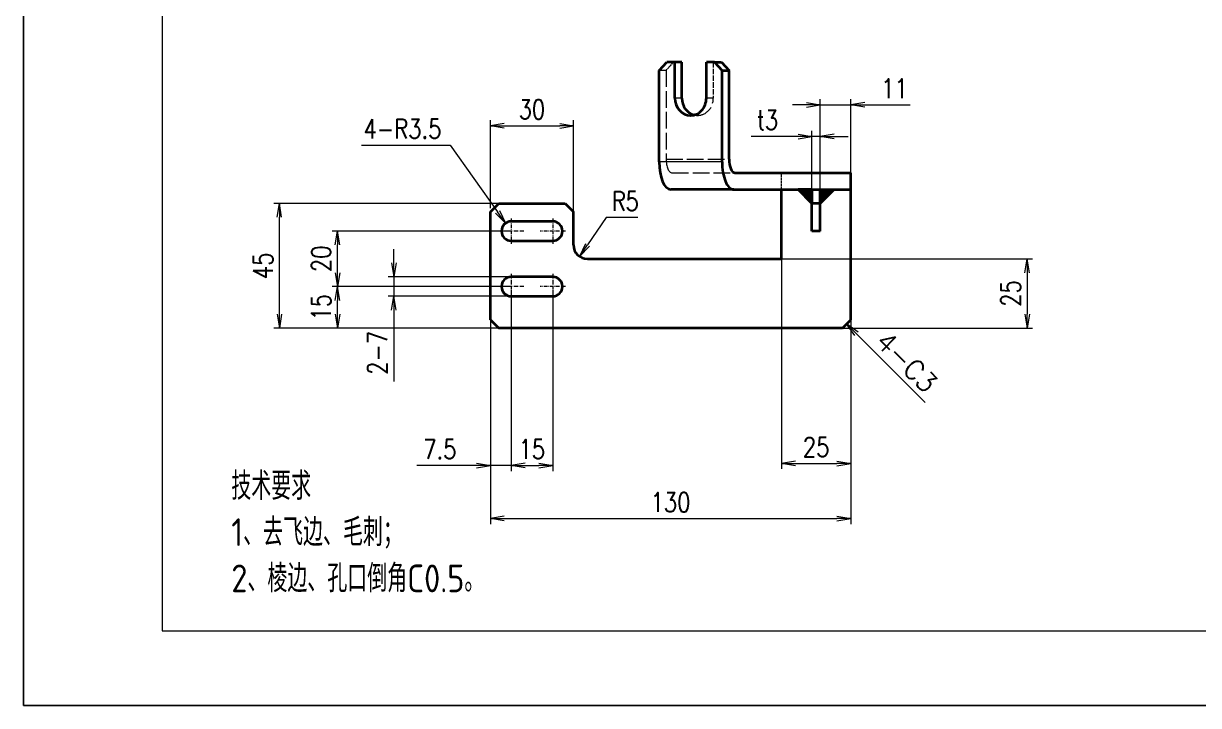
# Model space of a CAD drawing. Header units: millimetres. Extents: x -50143 to 104182, y -50696 to 54072.
# Drawn here: x -50143.4 to -49719.6, y 53477.5 to 53723.6 of the extents above; entities that cross this region are included whole.
import ezdxf
from ezdxf.enums import TextEntityAlignment as Align

# ---------------------------------------------------------------- set-up
doc = ezdxf.new("R2010")
doc.units = ezdxf.units.MM
doc.header["$LTSCALE"] = 0.5
doc.linetypes.add('DASHDOT', pattern=[18.5, 12, -3, 0.5, -3])
doc.linetypes.add('DASHED', pattern=[15, 12, -3])
for name, color, linetype, lineweight in [('DIM', 3, 'Continuous', 13), ('DRAWING', 7, 'Continuous', 35), ('图框', 7, 'Continuous', 18), ('标注线', 3, 'Continuous', 18), ('粗实线', 7, 'Continuous', 35)]:
    doc.layers.add(name, color=color, linetype=linetype, lineweight=lineweight)
doc.layers.add('打印', color=7, linetype='Continuous', lineweight=15, plot=False)
doc.layers.add('打印-禁用', color=7, linetype='Continuous', lineweight=15, plot=False)
doc.styles.add('DIM', font='romans.shx', dxfattribs={"width": 0.8, "bigfont": 'bigfont.shx'})
doc.styles.add('机械长仿宋', font='gbenor.shx', dxfattribs={"height": 1, "bigfont": 'gbcbig.shx'})
doc.dimstyles.new('DEH 1-2$0', dxfattribs={"dimscale": 2, "dimtxt": 3.5, "dimasz": 2.5, "dimexe": 1, "dimexo": 0.625, "dimgap": 1.2, "dimtad": 1, "dimdsep": 46, "dimtxsty": 'DIM', "dimblk": 'OPEN', "dimcen": 0, "dimclrd": 8, "dimclre": 8, "dimclrt": 2, "dimazin": 2, "dimtfac": 0.5, "dimtmove": 0, "dimatfit": 3, "dimldrblk": 'OPEN', "dimfxl": 0, "dimtolj": 2, "dimlwd": 13, "dimlwe": 13, "dimarcsym": 0})
doc.dimstyles.new('DEH 1-2$4', dxfattribs={"dimscale": 2, "dimtxt": 3.5, "dimasz": 2.5, "dimexe": 1, "dimexo": 0.625, "dimgap": 1.2, "dimtad": 1, "dimtoh": 1, "dimdsep": 46, "dimtxsty": 'DIM', "dimblk": 'OPEN', "dimcen": 0, "dimclrd": 8, "dimclre": 8, "dimclrt": 2, "dimazin": 2, "dimtfac": 0.5, "dimtofl": 0, "dimtmove": 0, "dimatfit": 3, "dimldrblk": 'OPEN', "dimfxl": 0, "dimtolj": 2, "dimlwd": 18, "dimlwe": 18, "dimarcsym": 0})
doc.dimstyles.new('LAM1-1', dxfattribs={"dimtxt": 3.5, "dimasz": 2.5, "dimexe": 1, "dimexo": 0.625, "dimgap": 1.2, "dimtad": 3, "dimdsep": 46, "dimtxsty": 'DIM', "dimblk": 'OPEN', "dimcen": 0, "dimclrd": 3, "dimclre": 3, "dimclrt": 2, "dimazin": 2, "dimtfac": 0.5, "dimtmove": 0, "dimatfit": 3, "dimldrblk": 'OPEN', "dimfxl": 0, "dimlwd": 13, "dimlwe": 13, "dimarcsym": 0})

# ---------------------------------------------------------------- blocks, each defined once
blk = doc.blocks.new('GZDEH零件A3图框V01版')
at = {"layer": '图框', "linetype": 'Continuous'}
for p, q in [((2882.49, -1554.46), (2882.49, -1832.96)), ((2882.49, -1832.96), (3272.49, -1832.96))]:
    blk.add_line(p, q, dxfattribs=at)
at = {"layer": '打印-禁用', "linetype": 'Continuous'}
for p, q in [((2857.49, -1549.46), (2857.49, -1846.46)), ((2857.49, -1846.46), (3277.49, -1846.46))]:
    blk.add_line(p, q, dxfattribs=at)
blk = doc.blocks.new('DEH A3')
at = {"layer": '图框'}
blk.add_blockref('GZDEH零件A3图框V01版', (-2857.49, 1846.46), dxfattribs=at)
blk = doc.blocks.new('WELDING_5')
at = {"layer": '粗实线'}
blk.add_hatch(color=256, dxfattribs=at).paths.add_polyline_path([(0, 5), (0, 0), (5, 0)])
for q in [(0, 5), (5, 0)]:
    blk.add_line((0, 0), q, dxfattribs=at)
blk.add_lwpolyline([(0, 5), (5, 0)], dxfattribs=at)
blk = doc.blocks.new('_Open')
at = {"color": 0, "linetype": 'ByBlock', "lineweight": -2}
for p, q in [((-1, 0.167), (0, 0)), ((-1, -0.167), (0, 0)), ((0, 0), (-1, 0))]:
    blk.add_line(p, q, dxfattribs=at)
blk = doc.blocks.new('*D530')
at = {"layer": 'Defpoints', "color": 0, "transparency": 16777216}
for p in [(-50051.15, 53658.71), (-49964.18, 53658.71), (-49972.02, 53613.71)]:
    blk.add_point(p, dxfattribs=at)
at = {"layer": '标注线', "color": 8, "lineweight": 13, "transparency": 16777216}
for p, q in [((-49965.43, 53658.71), (-50053.15, 53658.71)), ((-50051.15, 53618.71), (-50051.15, 53653.71)), ((-49973.27, 53613.71), (-50053.15, 53613.71))]:
    blk.add_line(p, q, dxfattribs=at)
at = {"layer": '标注线', "color": 8, "lineweight": 13, "transparency": 16777216, "xscale": 5, "yscale": 5, "zscale": 5}
for p, rotation in [((-50051.15, 53658.71), 90), ((-50051.15, 53613.71), 270)]:
    blk.add_blockref('_Open', p, dxfattribs=dict(at, rotation=rotation))
at = {"layer": '标注线', "color": 2, "transparency": 16777216, "insert": (-50057.05, 53636.21), "char_height": 7, "attachment_point": 5, "rotation": 90, "style": 'DIM'}
blk.add_mtext('\\A2;45', dxfattribs=at)
blk = doc.blocks.new('*D531')
at = {"layer": 'Defpoints', "color": 0, "transparency": 16777216}
for p in [(-49975.02, 53626.44), (-49845.02, 53626.44), (-49845.02, 53544.97)]:
    blk.add_point(p, dxfattribs=at)
at = {"layer": '标注线', "color": 8, "lineweight": 13, "transparency": 16777216}
for p, q in [((-49975.02, 53625.19), (-49975.02, 53542.97)), ((-49845.02, 53625.19), (-49845.02, 53542.97)), ((-49970.02, 53544.97), (-49850.02, 53544.97))]:
    blk.add_line(p, q, dxfattribs=at)
at = {"layer": '标注线', "color": 8, "lineweight": 13, "transparency": 16777216, "xscale": 5, "yscale": 5, "zscale": 5, "rotation": 180}
blk.add_blockref('_Open', (-49975.02, 53544.97), dxfattribs=at)
at = {"layer": '标注线', "color": 8, "lineweight": 13, "transparency": 16777216, "xscale": 5, "yscale": 5, "zscale": 5}
blk.add_blockref('_Open', (-49845.02, 53544.97), dxfattribs=at)
at = {"layer": '标注线', "color": 2, "transparency": 16777216, "insert": (-49910.02, 53550.87), "char_height": 7, "attachment_point": 5, "style": 'DIM'}
blk.add_mtext('\\A2;130', dxfattribs=at)
blk = doc.blocks.new('*D532')
at = {"layer": 'Defpoints', "color": 0, "transparency": 16777216}
for p in [(-49967.52, 53628.71), (-49975.02, 53626.44), (-49975.02, 53564.12)]:
    blk.add_point(p, dxfattribs=at)
at = {"layer": '标注线', "color": 8, "lineweight": 13, "transparency": 16777216}
for p, q in [((-49967.52, 53627.46), (-49967.52, 53562.12)), ((-49975.02, 53625.19), (-49975.02, 53562.12)), ((-49980.02, 53564.12), (-50001.55, 53564.12)), ((-49967.52, 53564.12), (-49975.02, 53564.12)), ((-49962.52, 53564.12), (-49957.52, 53564.12))]:
    blk.add_line(p, q, dxfattribs=at)
at = {"layer": '标注线', "color": 8, "lineweight": 13, "transparency": 16777216, "xscale": 5, "yscale": 5, "zscale": 5}
blk.add_blockref('_Open', (-49975.02, 53564.12), dxfattribs=at)
at = {"layer": '标注线', "color": 8, "lineweight": 13, "transparency": 16777216, "xscale": 5, "yscale": 5, "zscale": 5, "rotation": 180}
blk.add_blockref('_Open', (-49967.52, 53564.12), dxfattribs=at)
at = {"layer": '标注线', "color": 2, "transparency": 16777216, "insert": (-49993.29, 53570.02), "char_height": 7, "attachment_point": 5, "style": 'DIM'}
blk.add_mtext('\\A2;7.5', dxfattribs=at)
blk = doc.blocks.new('*D533')
at = {"layer": 'Defpoints', "color": 0, "transparency": 16777216}
for p in [(-49967.52, 53628.71), (-49952.52, 53628.71), (-49952.52, 53564.12)]:
    blk.add_point(p, dxfattribs=at)
at = {"layer": '标注线', "color": 8, "lineweight": 13, "transparency": 16777216}
for p, q in [((-49967.52, 53627.46), (-49967.52, 53562.12)), ((-49952.52, 53627.46), (-49952.52, 53562.12)), ((-49962.52, 53564.12), (-49957.52, 53564.12))]:
    blk.add_line(p, q, dxfattribs=at)
at = {"layer": '标注线', "color": 8, "lineweight": 13, "transparency": 16777216, "xscale": 5, "yscale": 5, "zscale": 5, "rotation": 180}
blk.add_blockref('_Open', (-49967.52, 53564.12), dxfattribs=at)
at = {"layer": '标注线', "color": 8, "lineweight": 13, "transparency": 16777216, "xscale": 5, "yscale": 5, "zscale": 5}
blk.add_blockref('_Open', (-49952.52, 53564.12), dxfattribs=at)
at = {"layer": '标注线', "color": 2, "transparency": 16777216, "insert": (-49960.02, 53570.02), "char_height": 7, "attachment_point": 5, "style": 'DIM'}
blk.add_mtext('\\A2;15', dxfattribs=at)
blk = doc.blocks.new('*D534')
at = {"layer": 'Defpoints', "color": 0, "transparency": 16777216}
for p in [(-50030.15, 53628.71), (-49967.52, 53628.71), (-49963.82, 53613.71)]:
    blk.add_point(p, dxfattribs=at)
at = {"layer": '标注线', "color": 8, "lineweight": 13, "transparency": 16777216}
for p, q in [((-49968.77, 53628.71), (-50032.15, 53628.71)), ((-50030.15, 53618.71), (-50030.15, 53623.71)), ((-49965.07, 53613.71), (-50032.15, 53613.71))]:
    blk.add_line(p, q, dxfattribs=at)
at = {"layer": '标注线', "color": 8, "lineweight": 13, "transparency": 16777216, "xscale": 5, "yscale": 5, "zscale": 5}
for p, rotation in [((-50030.15, 53628.71), 90), ((-50030.15, 53613.71), 270)]:
    blk.add_blockref('_Open', p, dxfattribs=dict(at, rotation=rotation))
at = {"layer": '标注线', "color": 2, "transparency": 16777216, "insert": (-50036.05, 53621.21), "char_height": 7, "attachment_point": 5, "rotation": 90, "style": 'DIM'}
blk.add_mtext('\\A2;15', dxfattribs=at)
blk = doc.blocks.new('*D535')
at = {"layer": 'Defpoints', "color": 0, "transparency": 16777216}
for p in [(-50030.15, 53648.71), (-49967.52, 53648.71), (-49967.52, 53628.71)]:
    blk.add_point(p, dxfattribs=at)
at = {"layer": '标注线', "color": 8, "lineweight": 13, "transparency": 16777216}
for p, q in [((-49968.77, 53648.71), (-50032.15, 53648.71)), ((-50030.15, 53633.71), (-50030.15, 53643.71)), ((-49968.77, 53628.71), (-50032.15, 53628.71))]:
    blk.add_line(p, q, dxfattribs=at)
at = {"layer": '标注线', "color": 8, "lineweight": 13, "transparency": 16777216, "xscale": 5, "yscale": 5, "zscale": 5}
for p, rotation in [((-50030.15, 53648.71), 90), ((-50030.15, 53628.71), 270)]:
    blk.add_blockref('_Open', p, dxfattribs=dict(at, rotation=rotation))
at = {"layer": '标注线', "color": 2, "transparency": 16777216, "insert": (-50036.05, 53638.71), "char_height": 7, "attachment_point": 5, "rotation": 90, "style": 'DIM'}
blk.add_mtext('\\A2;20', dxfattribs=at)
blk = doc.blocks.new('*D536')
at = {"layer": 'Defpoints', "color": 0, "transparency": 16777216}
for p in [(-49945.02, 53686.72), (-49975.02, 53655.71), (-49945.02, 53653.58)]:
    blk.add_point(p, dxfattribs=at)
at = {"layer": '标注线', "color": 8, "lineweight": 13, "transparency": 16777216}
for p, q in [((-49975.02, 53656.96), (-49975.02, 53688.72)), ((-49970.02, 53686.72), (-49950.02, 53686.72)), ((-49945.02, 53654.83), (-49945.02, 53688.72))]:
    blk.add_line(p, q, dxfattribs=at)
at = {"layer": '标注线', "color": 8, "lineweight": 13, "transparency": 16777216, "xscale": 5, "yscale": 5, "zscale": 5, "rotation": 180}
blk.add_blockref('_Open', (-49975.02, 53686.72), dxfattribs=at)
at = {"layer": '标注线', "color": 8, "lineweight": 13, "transparency": 16777216, "xscale": 5, "yscale": 5, "zscale": 5}
blk.add_blockref('_Open', (-49945.02, 53686.72), dxfattribs=at)
at = {"layer": '标注线', "color": 2, "transparency": 16777216, "insert": (-49960.02, 53692.62), "char_height": 7, "attachment_point": 5, "style": 'DIM'}
blk.add_mtext('\\A2;30', dxfattribs=at)
blk = doc.blocks.new('*D537')
at = {"layer": 'Defpoints', "color": 0, "transparency": 16777216}
for p in [(-49899.13, 53638.71), (-49899.13, 53613.71), (-49781.45, 53613.71)]:
    blk.add_point(p, dxfattribs=at)
at = {"layer": '标注线', "color": 8, "lineweight": 13, "transparency": 16777216}
for p, q in [((-49897.88, 53638.71), (-49779.45, 53638.71)), ((-49781.45, 53633.71), (-49781.45, 53618.71)), ((-49897.88, 53613.71), (-49779.45, 53613.71))]:
    blk.add_line(p, q, dxfattribs=at)
at = {"layer": '标注线', "color": 8, "lineweight": 13, "transparency": 16777216, "xscale": 5, "yscale": 5, "zscale": 5}
for p, rotation in [((-49781.45, 53638.71), 90), ((-49781.45, 53613.71), 270)]:
    blk.add_blockref('_Open', p, dxfattribs=dict(at, rotation=rotation))
at = {"layer": '标注线', "color": 2, "transparency": 16777216, "insert": (-49787.35, 53626.21), "char_height": 7, "attachment_point": 5, "rotation": 90, "style": 'DIM'}
blk.add_mtext('\\A2;25', dxfattribs=at)
blk = doc.blocks.new('*D538')
at = {"layer": 'Defpoints', "color": 0, "transparency": 16777216}
for p in [(-49870.02, 53650.51), (-49845.02, 53650.51), (-49845.02, 53564.9)]:
    blk.add_point(p, dxfattribs=at)
at = {"layer": '标注线', "color": 8, "lineweight": 13, "transparency": 16777216}
for p, q in [((-49870.02, 53649.26), (-49870.02, 53562.9)), ((-49845.02, 53649.26), (-49845.02, 53562.9)), ((-49865.02, 53564.9), (-49850.02, 53564.9))]:
    blk.add_line(p, q, dxfattribs=at)
at = {"layer": '标注线', "color": 8, "lineweight": 13, "transparency": 16777216, "xscale": 5, "yscale": 5, "zscale": 5, "rotation": 180}
blk.add_blockref('_Open', (-49870.02, 53564.9), dxfattribs=at)
at = {"layer": '标注线', "color": 8, "lineweight": 13, "transparency": 16777216, "xscale": 5, "yscale": 5, "zscale": 5}
blk.add_blockref('_Open', (-49845.02, 53564.9), dxfattribs=at)
at = {"layer": '标注线', "color": 2, "transparency": 16777216, "insert": (-49857.52, 53570.8), "char_height": 7, "attachment_point": 5, "style": 'DIM'}
blk.add_mtext('\\A2;25', dxfattribs=at)
blk = doc.blocks.new('*D539')
at = {"layer": 'Defpoints', "color": 0, "transparency": 16777216}
for p in [(-49845.02, 53694.28), (-49856.02, 53655.3), (-49845.02, 53655.3)]:
    blk.add_point(p, dxfattribs=at)
at = {"layer": '标注线', "color": 8, "lineweight": 13, "transparency": 16777216}
for p, q in [((-49856.02, 53656.55), (-49856.02, 53696.28)), ((-49845.02, 53656.55), (-49845.02, 53696.28)), ((-49861.02, 53694.28), (-49866.02, 53694.28)), ((-49856.02, 53694.28), (-49845.02, 53694.28)), ((-49840.02, 53694.28), (-49823.55, 53694.28))]:
    blk.add_line(p, q, dxfattribs=at)
at = {"layer": '标注线', "color": 8, "lineweight": 13, "transparency": 16777216, "xscale": 5, "yscale": 5, "zscale": 5}
blk.add_blockref('_Open', (-49856.02, 53694.28), dxfattribs=at)
at = {"layer": '标注线', "color": 8, "lineweight": 13, "transparency": 16777216, "xscale": 5, "yscale": 5, "zscale": 5, "rotation": 180}
blk.add_blockref('_Open', (-49845.02, 53694.28), dxfattribs=at)
at = {"layer": '标注线', "color": 2, "transparency": 16777216, "insert": (-49829.29, 53700.18), "char_height": 7, "attachment_point": 5, "style": 'DIM'}
blk.add_mtext('\\A2;11', dxfattribs=at)
blk = doc.blocks.new('*D540')
at = {"layer": 'Defpoints', "color": 0, "transparency": 16777216}
for p in [(-49859.02, 53682.89), (-49859.02, 53650.86), (-49856.02, 53648.71)]:
    blk.add_point(p, dxfattribs=at)
at = {"layer": '标注线', "color": 8, "lineweight": 13, "transparency": 16777216}
for p, q in [((-49864.02, 53682.89), (-49881.02, 53682.89)), ((-49859.02, 53652.11), (-49859.02, 53684.89)), ((-49856.02, 53682.89), (-49859.02, 53682.89)), ((-49856.02, 53649.96), (-49856.02, 53684.89)), ((-49851.02, 53682.89), (-49846.02, 53682.89))]:
    blk.add_line(p, q, dxfattribs=at)
at = {"layer": '标注线', "color": 8, "lineweight": 13, "transparency": 16777216, "xscale": 5, "yscale": 5, "zscale": 5}
blk.add_blockref('_Open', (-49859.02, 53682.89), dxfattribs=at)
at = {"layer": '标注线', "color": 8, "lineweight": 13, "transparency": 16777216, "xscale": 5, "yscale": 5, "zscale": 5, "rotation": 180}
blk.add_blockref('_Open', (-49856.02, 53682.89), dxfattribs=at)
at = {"layer": '标注线', "color": 2, "transparency": 16777216, "insert": (-49875.02, 53688.79), "char_height": 7, "attachment_point": 5, "style": 'DIM'}
blk.add_mtext('\\A2;{\\Fromans,bigfont|c134;t}3', dxfattribs=at)
blk = doc.blocks.new('*D541')
at = {"layer": 'Defpoints', "color": 0, "transparency": 16777216}
for p in [(-49940.02, 53643.71), (-49942.83, 53639.57)]:
    blk.add_point(p, dxfattribs=at)
at = {"layer": '标注线', "color": 8, "lineweight": 18, "transparency": 16777216}
for p, q in [((-49933.28, 53653.63), (-49940.02, 53643.71)), ((-49921.81, 53653.63), (-49933.28, 53653.63))]:
    blk.add_line(p, q, dxfattribs=at)
at = {"layer": '标注线', "color": 8, "lineweight": 18, "transparency": 16777216, "xscale": 5, "yscale": 5, "zscale": 5, "rotation": 235.8212633460033}
blk.add_blockref('_Open', (-49942.83, 53639.57), dxfattribs=at)
at = {"layer": '标注线', "color": 2, "transparency": 16777216, "insert": (-49926.35, 53659.53), "char_height": 7, "attachment_point": 5, "style": 'DIM'}
blk.add_mtext('\\A2;R5', dxfattribs=at)
blk = doc.blocks.new('*D542')
at = {"layer": 'Defpoints', "color": 0, "transparency": 16777216}
for p in [(-49969.55, 53651.56), (-49967.52, 53648.71)]:
    blk.add_point(p, dxfattribs=at)
at = {"layer": '标注线', "color": 8, "lineweight": 18, "transparency": 16777216}
for p, q in [((-50021.5, 53679.73), (-49989.5, 53679.73)), ((-49989.5, 53679.73), (-49972.44, 53655.64))]:
    blk.add_line(p, q, dxfattribs=at)
at = {"layer": '标注线', "color": 8, "lineweight": 18, "transparency": 16777216, "xscale": 5, "yscale": 5, "zscale": 5, "rotation": 305.3229378050552}
blk.add_blockref('_Open', (-49969.55, 53651.56), dxfattribs=at)
at = {"layer": '标注线', "color": 2, "transparency": 16777216, "insert": (-50006.7, 53685.63), "char_height": 7, "attachment_point": 5, "style": 'DIM'}
blk.add_mtext('\\A2;{\\Fromans,bigfont|c134;4-}R3.5', dxfattribs=at)
blk = doc.blocks.new('*D543')
at = {"layer": 'Defpoints', "color": 0, "transparency": 16777216}
for p in [(-49960.86, 53632.21), (-50009.88, 53625.21), (-49960.86, 53625.21)]:
    blk.add_point(p, dxfattribs=at)
at = {"layer": '标注线', "color": 8, "lineweight": 13, "transparency": 16777216}
for p, q in [((-50009.88, 53637.21), (-50009.88, 53642.21)), ((-49962.11, 53632.21), (-50011.88, 53632.21)), ((-50009.88, 53632.21), (-50009.88, 53625.21)), ((-49962.11, 53625.21), (-50011.88, 53625.21)), ((-50009.88, 53620.21), (-50009.88, 53594.41))]:
    blk.add_line(p, q, dxfattribs=at)
at = {"layer": '标注线', "color": 8, "lineweight": 13, "transparency": 16777216, "xscale": 5, "yscale": 5, "zscale": 5}
for p, rotation in [((-50009.88, 53632.21), 270), ((-50009.88, 53625.21), 90)]:
    blk.add_blockref('_Open', p, dxfattribs=dict(at, rotation=rotation))
at = {"layer": '标注线', "color": 2, "transparency": 16777216, "insert": (-50015.78, 53604.81), "char_height": 7, "attachment_point": 5, "rotation": 90, "style": 'DIM'}
blk.add_mtext('\\A2;{\\Fromans,bigfont|c134;2-}7', dxfattribs=at)
blk = doc.blocks.new('CHAMFER_DIM_R')
at = {"layer": 'DIM', "color": 2, "style": 'DIM'}
blk.add_attdef('000', text='', height=3.5, rotation=90, dxfattribs=at).set_placement((0, 6), align=Align.BOTTOM_LEFT)
at = {"layer": 'DIM'}
blk.add_leader([(0, 0), (0, 20)], dimstyle='LAM1-1', dxfattribs=at)

msp = doc.modelspace()

# ---------------------------------------------------------------- linework, layer by layer
at = {"color": 7, "lineweight": 35, "ltscale": 0.101282}
for p, q in [((-49914.148, 53706.707), (-49911.426, 53709.707)), ((-49894.181, 53709.707), (-49891.458, 53706.707)), ((-49891.662, 53709.707), (-49888.939, 53706.707))]:
    msp.add_line(p, q, dxfattribs=at)
at = {"color": 1, "linetype": 'DASHED', "lineweight": 13, "ltscale": 0.101282}
msp.add_line((-49911.63, 53706.707), (-49908.907, 53709.707), dxfattribs=at)
at = {"color": 7, "lineweight": 35, "ltscale": 0.073755}
for p, q in [((-49908.476, 53709.707), (-49911.426, 53709.707)), ((-49894.181, 53709.707), (-49897.131, 53709.707))]:
    msp.add_line(p, q, dxfattribs=at)
at = {"color": 7, "lineweight": 35, "ltscale": 0.325}
for p, q in [((-49908.476, 53696.707), (-49908.476, 53709.707)), ((-49905.958, 53696.707), (-49905.958, 53709.707)), ((-49897.131, 53696.707), (-49897.131, 53709.707))]:
    msp.add_line(p, q, dxfattribs=at)
at = {"color": 7, "lineweight": 35, "ltscale": 0.062939}
msp.add_line((-49905.958, 53709.707), (-49908.476, 53709.707), dxfattribs=at)
at = {"color": 1, "linetype": 'DASHED', "lineweight": 13, "ltscale": 0.325}
msp.add_line((-49894.612, 53709.707), (-49894.612, 53696.707), dxfattribs=at)
at = {"color": 7, "lineweight": 35, "ltscale": 0.062964}
for p, q in [((-49894.181, 53709.707), (-49891.662, 53709.707)), ((-49891.458, 53706.707), (-49888.939, 53706.707))]:
    msp.add_line(p, q, dxfattribs=at)
at = {"color": 7, "lineweight": 35}
for p, q in [((-49914.148, 53673.707), (-49914.148, 53706.707)), ((-49891.458, 53673.707), (-49891.458, 53706.707)), ((-49888.939, 53674.707), (-49888.939, 53706.707)), ((-49886.841, 53669.707), (-49845.021, 53669.707)), ((-49887.26, 53663.707), (-49909.951, 53663.707)), ((-49887.26, 53663.707), (-49845.021, 53663.707)), ((-49870.021, 53638.707), (-49870.021, 53663.707)), ((-49845.021, 53616.707), (-49845.021, 53663.707)), ((-49972.021, 53658.707), (-49948.021, 53658.707)), ((-49975.021, 53616.707), (-49975.021, 53655.707)), ((-49940.021, 53638.707), (-49870.021, 53638.707)), ((-49848.021, 53613.707), (-49972.021, 53613.707))]:
    msp.add_line(p, q, dxfattribs=at)
at = {"color": 1, "linetype": 'DASHED', "lineweight": 13, "ltscale": 0.062964}
for p, q in [((-49911.63, 53706.707), (-49914.148, 53706.707)), ((-49894.612, 53696.707), (-49897.131, 53696.707))]:
    msp.add_line(p, q, dxfattribs=at)
at = {"color": 1, "linetype": 'DASHED', "lineweight": 13}
for p, q in [((-49911.63, 53706.707), (-49911.63, 53674.707)), ((-49911.63, 53674.707), (-49888.939, 53674.707)), ((-49909.531, 53669.707), (-49886.841, 53669.707)), ((-49845.021, 53663.707), (-49870.021, 53663.707))]:
    msp.add_line(p, q, dxfattribs=at)
at = {"color": 7, "lineweight": 13, "ltscale": 0.062939}
msp.add_line((-49905.958, 53696.707), (-49908.476, 53696.707), dxfattribs=at)
at = {"color": 1, "linetype": 'DASHED', "lineweight": 13, "ltscale": 0.062939}
msp.add_line((-49900.285, 53690.457), (-49902.803, 53690.457), dxfattribs=at)
at = {"color": 7, "lineweight": 13}
msp.add_line((-49891.458, 53673.707), (-49914.148, 53673.707), dxfattribs=at)
at = {"color": 1, "linetype": 'DASHED', "lineweight": 13, "ltscale": 0.15}
msp.add_line((-49870.021, 53663.707), (-49870.021, 53669.707), dxfattribs=at)
at = {"color": 7, "lineweight": 35, "ltscale": 0.15}
msp.add_line((-49845.021, 53663.707), (-49845.021, 53669.707), dxfattribs=at)
at = {"color": 1, "linetype": 'DASHED', "lineweight": 13, "ltscale": 0.075}
msp.add_line((-49856.021, 53663.707), (-49859.021, 53663.707), dxfattribs=at)
at = {"color": 7, "lineweight": 35, "ltscale": 0.125}
for p, q in [((-49859.021, 53658.707), (-49859.021, 53663.707)), ((-49856.021, 53658.707), (-49856.021, 53663.707))]:
    msp.add_line(p, q, dxfattribs=at)
at = {"color": 7, "lineweight": 35, "ltscale": 0.106066}
for p, q in [((-49975.021, 53655.707), (-49972.021, 53658.707)), ((-49948.021, 53658.707), (-49945.021, 53655.707)), ((-49975.021, 53616.707), (-49972.021, 53613.707)), ((-49848.021, 53613.707), (-49845.021, 53616.707))]:
    msp.add_line(p, q, dxfattribs=at)
at = {"color": 7, "lineweight": 35, "ltscale": 0.075}
for p, q in [((-49856.021, 53658.707), (-49859.021, 53658.707)), ((-49856.021, 53648.707), (-49859.021, 53648.707))]:
    msp.add_line(p, q, dxfattribs=at)
at = {"color": 7, "lineweight": 35, "ltscale": 0.25}
for p, q in [((-49859.021, 53648.707), (-49859.021, 53658.707)), ((-49856.021, 53648.707), (-49856.021, 53658.707))]:
    msp.add_line(p, q, dxfattribs=at)
at = {"color": 2, "linetype": 'DASHDOT', "lineweight": 13, "ltscale": 0.227496}
for p, q in [((-49967.521, 53653.257), (-49967.521, 53644.157)), ((-49952.521, 53653.257), (-49952.521, 53644.157)), ((-49967.521, 53633.257), (-49967.521, 53624.157)), ((-49952.521, 53633.257), (-49952.521, 53624.157))]:
    msp.add_line(p, q, dxfattribs=at)
at = {"color": 7, "lineweight": 35, "ltscale": 0.375}
for p, q in [((-49952.521, 53652.207), (-49967.521, 53652.207)), ((-49967.521, 53645.207), (-49952.521, 53645.207)), ((-49952.521, 53632.207), (-49967.521, 53632.207)), ((-49967.521, 53625.207), (-49952.521, 53625.207))]:
    msp.add_line(p, q, dxfattribs=at)
at = {"color": 7, "lineweight": 35, "ltscale": 0.3}
msp.add_line((-49945.021, 53643.707), (-49945.021, 53655.707), dxfattribs=at)
at = {"color": 2, "linetype": 'DASHDOT', "lineweight": 13, "ltscale": 0.22749}
for p, q in [((-49962.972, 53648.707), (-49972.071, 53648.707)), ((-49947.972, 53648.707), (-49957.071, 53648.707)), ((-49962.972, 53628.707), (-49972.071, 53628.707)), ((-49947.972, 53628.707), (-49957.071, 53628.707))]:
    msp.add_line(p, q, dxfattribs=at)
at = {"color": 7, "lineweight": 35}
for centre, radius, start, end in [((-49967.521, 53648.707), 3.5, 90, 270), ((-49952.521, 53648.707), 3.5, 270, 90), ((-49940.021, 53643.707), 5, 180.00001, 270), ((-49967.521, 53628.707), 3.5, 90, 270), ((-49952.521, 53628.707), 3.5, 270, 90)]:
    msp.add_arc(centre, radius, start, end, dxfattribs=at)
for centre, major_axis, ratio, start_param, end_param in [((-49902.803, 53696.707), (0, 6.25), 0.9076447, 1.5707963, 3.1415924), ((-49900.285, 53696.707), (0, 6.25), 0.9076447, 1.5707963, 2.9177523), ((-49902.803, 53696.707), (0, 6.25), 0.9076447, 3.1415924, 4.712389), ((-49909.951, 53673.707), (0, -10), 0.4197394, 4.712389, 6.2831853), ((-49887.26, 53673.707), (0, 10), 0.4197394, 1.5707963, 3.1415927), ((-49886.841, 53674.707), (0, 5), 0.4197394, 1.5707963, 3.1415927)]:
    msp.add_ellipse(centre, major_axis=major_axis, ratio=ratio, start_param=start_param, end_param=end_param, dxfattribs=at)
at = {"color": 1, "linetype": 'DASHED', "lineweight": 13}
for centre, major_axis, ratio, start_param, end_param in [((-49900.285, 53696.707), (0, 6.25), 0.9076447, 3.1415924, 4.712389), ((-49900.285, 53696.707), (0, 6.25), 0.9076447, 2.9177523, 3.1415924), ((-49909.531, 53674.707), (0, -5), 0.4197394, 4.712389, 6.2831853)]:
    msp.add_ellipse(centre, major_axis=major_axis, ratio=ratio, start_param=start_param, end_param=end_param, dxfattribs=at)
at = {"layer": '打印'}
msp.add_lwpolyline([(-50143.432, 54071.549), (-49303.432, 54071.549), (-49303.432, 53477.549), (-50143.432, 53477.549)], close=True, dxfattribs=at)

# ---------------------------------------------------------------- block references
at = {"layer": 'DIM', "xscale": 2.000000000000338, "yscale": 2.000000000000338, "zscale": 2.000000000000338, "rotation": 224.9999999998525}
msp.add_blockref('CHAMFER_DIM_R', (-49846.521, 53615.207), dxfattribs=at).add_auto_attribs({'000': '4-C3'})
at = {"layer": 'DRAWING'}
for p, rotation in [((-49859.021, 53663.707), 180), ((-49856.021, 53663.707), 270)]:
    msp.add_blockref('WELDING_5', p, dxfattribs=dict(at, rotation=rotation))
at = {"layer": '图框', "xscale": 2, "yscale": 2, "zscale": 2}
msp.add_blockref('DEH A3', (-50143.432, 53477.549), dxfattribs=at)

# ---------------------------------------------------------------- texts
at = {"layer": '标注线', "color": 2, "insert": (-50068.476, 53518.315), "char_height": 10, "width": 229.64922, "attachment_point": 7, "style": '机械长仿宋'}
msp.add_mtext('\\A2;技术要求\\P1、去飞边、毛刺；\\P2、棱边、孔口倒角C0.5。', dxfattribs=at)

# ---------------------------------------------------------------- dimensions: what is measured, and where the dimension line sits
at = {"layer": '标注线'}
for base, p1, p2, picture, middle in [((-49845.021, 53694.284), (-49856.021, 53655.3), (-49845.021, 53655.3), '*D539', (-49829.288, 53700.184)), ((-49945.021, 53686.724), (-49975.021, 53655.707), (-49945.021, 53653.582), '*D536', (-49960.021, 53692.624)), ((-49845.021, 53564.899), (-49870.021, 53650.507), (-49845.021, 53650.507), '*D538', (-49857.521, 53570.799)), ((-49975.021, 53564.119), (-49967.521, 53628.707), (-49975.021, 53626.438), '*D532', (-49993.288, 53570.019)), ((-49952.521, 53564.119), (-49967.521, 53628.707), (-49952.521, 53628.707), '*D533', (-49960.021, 53570.019)), ((-49845.021, 53544.974), (-49975.021, 53626.438), (-49845.021, 53626.438), '*D531', (-49910.021, 53550.874))]:
    dim = msp.add_linear_dim(base=base, p1=p1, p2=p2, dimstyle='DEH 1-2$0', dxfattribs=at)
    dim.commit()
    dim.dimension.update_dxf_attribs({"geometry": picture, "text_midpoint": middle})
dim = msp.add_radius_dim(center=(-49967.521, 53648.707), mpoint=(-49969.545, 53651.562), text='{\\Fromans,bigfont|c134;4-}<>', dimstyle='DEH 1-2$4', dxfattribs=at)
dim.commit()
dim.dimension.update_dxf_attribs({"geometry": '*D542', "text_midpoint": (-50006.703, 53679.726), "dimtype": 164})
dim = msp.add_linear_dim(base=(-49859.021, 53682.888), p1=(-49856.021, 53648.707), p2=(-49859.021, 53650.858), text='{\\Fromans,bigfont|c134;t}<>', dimstyle='DEH 1-2$0', dxfattribs=at)
dim.commit()
dim.dimension.update_dxf_attribs({"geometry": '*D540', "text_midpoint": (-49875.021, 53688.788)})
dim = msp.add_radius_dim(center=(-49940.021, 53643.707), mpoint=(-49942.83, 53639.57), dimstyle='DEH 1-2$4', dxfattribs=at)
dim.commit()
dim.dimension.update_dxf_attribs({"geometry": '*D541', "text_midpoint": (-49926.347, 53653.634), "dimtype": 164})
for base, p1, p2, picture, middle in [((-50051.152, 53658.707), (-49972.021, 53613.707), (-49964.178, 53658.707), '*D530', (-50057.052, 53636.207)), ((-50030.148, 53648.707), (-49967.521, 53628.707), (-49967.521, 53648.707), '*D535', (-50036.048, 53638.707)), ((-49781.446, 53613.707), (-49899.127, 53638.707), (-49899.127, 53613.707), '*D537', (-49787.346, 53626.207)), ((-50030.148, 53628.707), (-49963.815, 53613.707), (-49967.521, 53628.707), '*D534', (-50036.048, 53621.207))]:
    dim = msp.add_linear_dim(base=base, p1=p1, p2=p2, angle=90, dimstyle='DEH 1-2$0', dxfattribs=at)
    dim.commit()
    dim.dimension.update_dxf_attribs({"geometry": picture, "text_midpoint": middle})
dim = msp.add_linear_dim(base=(-50009.882, 53625.207), p1=(-49960.862, 53632.207), p2=(-49960.863, 53625.207), angle=90, text='{\\Fromans,bigfont|c134;2-}<>', dimstyle='DEH 1-2$0', dxfattribs=at)
dim.commit()
dim.dimension.update_dxf_attribs({"geometry": '*D543', "text_midpoint": (-50015.782, 53604.807)})

doc.saveas('drawing.dxf')
